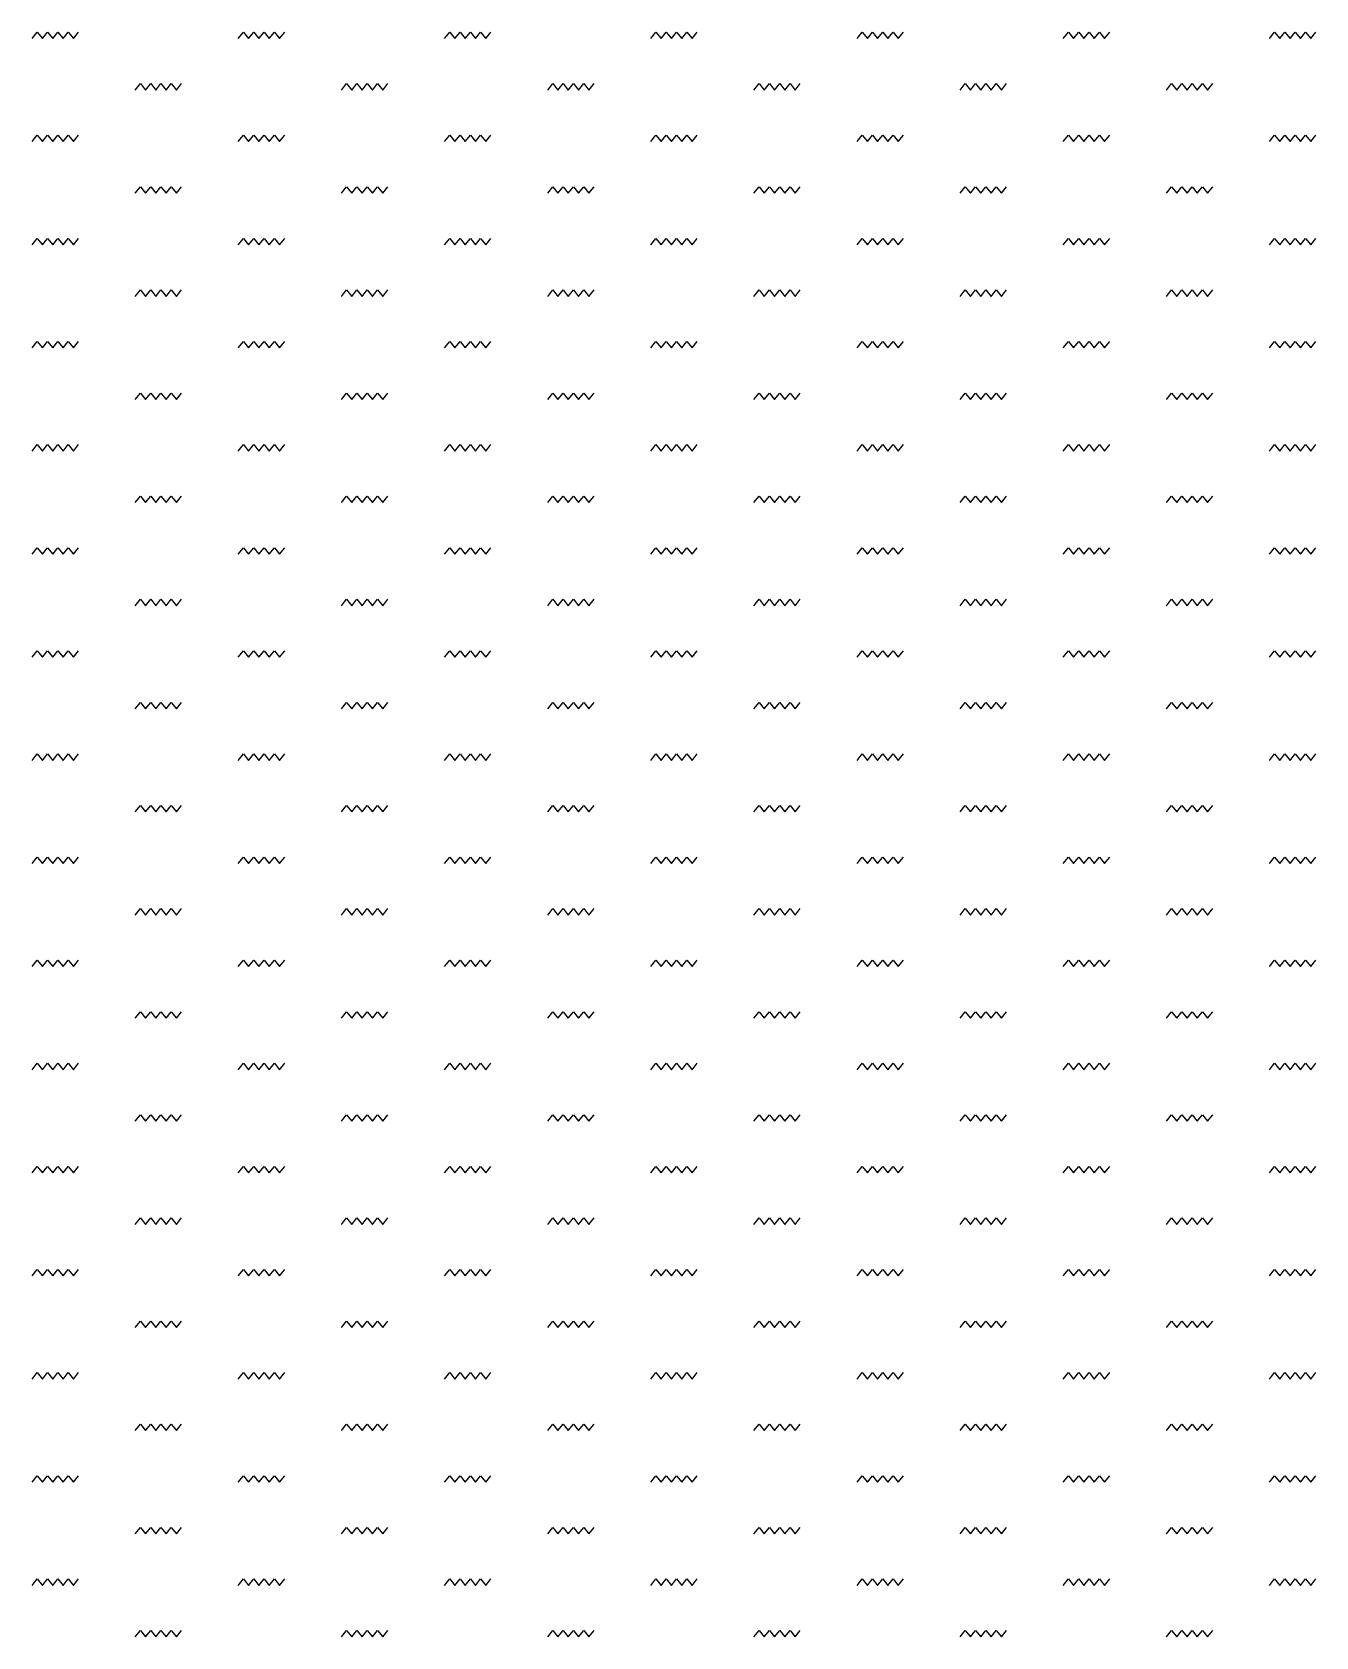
# Model space of a CAD drawing. Extents: x 0 to 1996, y -10 to 19965.
# Drawn here: x 1000 to 1996, y 8720 to 9965 of the extents above; entities that cross this region are included whole.
import ezdxf

# ---------------------------------------------------------------- set-up
doc = ezdxf.new("R2010")
doc.units = 0

msp = doc.modelspace()

# ---------------------------------------------------------------- linework, layer by layer
for points in [[(1000, 9960), (1004, 9965), (1008, 9960), (1012, 9965), (1016, 9960), (1020, 9965), (1024, 9960), (1028, 9965), (1032, 9960), (1036, 9965)], [(1160, 9960), (1164, 9965), (1168, 9960), (1172, 9965), (1176, 9960), (1180, 9965), (1184, 9960), (1188, 9965), (1192, 9960), (1196, 9965)], [(1320, 9960), (1324, 9965), (1328, 9960), (1332, 9965), (1336, 9960), (1340, 9965), (1344, 9960), (1348, 9965), (1352, 9960), (1356, 9965)], [(1480, 9960), (1484, 9965), (1488, 9960), (1492, 9965), (1496, 9960), (1500, 9965), (1504, 9960), (1508, 9965), (1512, 9960), (1516, 9965)], [(1640, 9960), (1644, 9965), (1648, 9960), (1652, 9965), (1656, 9960), (1660, 9965), (1664, 9960), (1668, 9965), (1672, 9960), (1676, 9965)], [(1800, 9960), (1804, 9965), (1808, 9960), (1812, 9965), (1816, 9960), (1820, 9965), (1824, 9960), (1828, 9965), (1832, 9960), (1836, 9965)], [(1960, 9960), (1964, 9965), (1968, 9960), (1972, 9965), (1976, 9960), (1980, 9965), (1984, 9960), (1988, 9965), (1992, 9960), (1996, 9965)], [(1080, 9920), (1084, 9925), (1088, 9920), (1092, 9925), (1096, 9920), (1100, 9925), (1104, 9920), (1108, 9925), (1112, 9920), (1116, 9925)], [(1240, 9920), (1244, 9925), (1248, 9920), (1252, 9925), (1256, 9920), (1260, 9925), (1264, 9920), (1268, 9925), (1272, 9920), (1276, 9925)], [(1400, 9920), (1404, 9925), (1408, 9920), (1412, 9925), (1416, 9920), (1420, 9925), (1424, 9920), (1428, 9925), (1432, 9920), (1436, 9925)], [(1560, 9920), (1564, 9925), (1568, 9920), (1572, 9925), (1576, 9920), (1580, 9925), (1584, 9920), (1588, 9925), (1592, 9920), (1596, 9925)], [(1720, 9920), (1724, 9925), (1728, 9920), (1732, 9925), (1736, 9920), (1740, 9925), (1744, 9920), (1748, 9925), (1752, 9920), (1756, 9925)], [(1880, 9920), (1884, 9925), (1888, 9920), (1892, 9925), (1896, 9920), (1900, 9925), (1904, 9920), (1908, 9925), (1912, 9920), (1916, 9925)], [(1000, 9880), (1004, 9885), (1008, 9880), (1012, 9885), (1016, 9880), (1020, 9885), (1024, 9880), (1028, 9885), (1032, 9880), (1036, 9885)], [(1160, 9880), (1164, 9885), (1168, 9880), (1172, 9885), (1176, 9880), (1180, 9885), (1184, 9880), (1188, 9885), (1192, 9880), (1196, 9885)], [(1320, 9880), (1324, 9885), (1328, 9880), (1332, 9885), (1336, 9880), (1340, 9885), (1344, 9880), (1348, 9885), (1352, 9880), (1356, 9885)], [(1480, 9880), (1484, 9885), (1488, 9880), (1492, 9885), (1496, 9880), (1500, 9885), (1504, 9880), (1508, 9885), (1512, 9880), (1516, 9885)], [(1640, 9880), (1644, 9885), (1648, 9880), (1652, 9885), (1656, 9880), (1660, 9885), (1664, 9880), (1668, 9885), (1672, 9880), (1676, 9885)], [(1800, 9880), (1804, 9885), (1808, 9880), (1812, 9885), (1816, 9880), (1820, 9885), (1824, 9880), (1828, 9885), (1832, 9880), (1836, 9885)], [(1960, 9880), (1964, 9885), (1968, 9880), (1972, 9885), (1976, 9880), (1980, 9885), (1984, 9880), (1988, 9885), (1992, 9880), (1996, 9885)], [(1080, 9840), (1084, 9845), (1088, 9840), (1092, 9845), (1096, 9840), (1100, 9845), (1104, 9840), (1108, 9845), (1112, 9840), (1116, 9845)], [(1240, 9840), (1244, 9845), (1248, 9840), (1252, 9845), (1256, 9840), (1260, 9845), (1264, 9840), (1268, 9845), (1272, 9840), (1276, 9845)], [(1400, 9840), (1404, 9845), (1408, 9840), (1412, 9845), (1416, 9840), (1420, 9845), (1424, 9840), (1428, 9845), (1432, 9840), (1436, 9845)], [(1560, 9840), (1564, 9845), (1568, 9840), (1572, 9845), (1576, 9840), (1580, 9845), (1584, 9840), (1588, 9845), (1592, 9840), (1596, 9845)], [(1720, 9840), (1724, 9845), (1728, 9840), (1732, 9845), (1736, 9840), (1740, 9845), (1744, 9840), (1748, 9845), (1752, 9840), (1756, 9845)], [(1880, 9840), (1884, 9845), (1888, 9840), (1892, 9845), (1896, 9840), (1900, 9845), (1904, 9840), (1908, 9845), (1912, 9840), (1916, 9845)], [(1000, 9800), (1004, 9805), (1008, 9800), (1012, 9805), (1016, 9800), (1020, 9805), (1024, 9800), (1028, 9805), (1032, 9800), (1036, 9805)], [(1160, 9800), (1164, 9805), (1168, 9800), (1172, 9805), (1176, 9800), (1180, 9805), (1184, 9800), (1188, 9805), (1192, 9800), (1196, 9805)], [(1320, 9800), (1324, 9805), (1328, 9800), (1332, 9805), (1336, 9800), (1340, 9805), (1344, 9800), (1348, 9805), (1352, 9800), (1356, 9805)], [(1480, 9800), (1484, 9805), (1488, 9800), (1492, 9805), (1496, 9800), (1500, 9805), (1504, 9800), (1508, 9805), (1512, 9800), (1516, 9805)], [(1640, 9800), (1644, 9805), (1648, 9800), (1652, 9805), (1656, 9800), (1660, 9805), (1664, 9800), (1668, 9805), (1672, 9800), (1676, 9805)], [(1800, 9800), (1804, 9805), (1808, 9800), (1812, 9805), (1816, 9800), (1820, 9805), (1824, 9800), (1828, 9805), (1832, 9800), (1836, 9805)], [(1960, 9800), (1964, 9805), (1968, 9800), (1972, 9805), (1976, 9800), (1980, 9805), (1984, 9800), (1988, 9805), (1992, 9800), (1996, 9805)], [(1080, 9760), (1084, 9765), (1088, 9760), (1092, 9765), (1096, 9760), (1100, 9765), (1104, 9760), (1108, 9765), (1112, 9760), (1116, 9765)], [(1240, 9760), (1244, 9765), (1248, 9760), (1252, 9765), (1256, 9760), (1260, 9765), (1264, 9760), (1268, 9765), (1272, 9760), (1276, 9765)], [(1400, 9760), (1404, 9765), (1408, 9760), (1412, 9765), (1416, 9760), (1420, 9765), (1424, 9760), (1428, 9765), (1432, 9760), (1436, 9765)], [(1560, 9760), (1564, 9765), (1568, 9760), (1572, 9765), (1576, 9760), (1580, 9765), (1584, 9760), (1588, 9765), (1592, 9760), (1596, 9765)], [(1720, 9760), (1724, 9765), (1728, 9760), (1732, 9765), (1736, 9760), (1740, 9765), (1744, 9760), (1748, 9765), (1752, 9760), (1756, 9765)], [(1880, 9760), (1884, 9765), (1888, 9760), (1892, 9765), (1896, 9760), (1900, 9765), (1904, 9760), (1908, 9765), (1912, 9760), (1916, 9765)], [(1000, 9720), (1004, 9725), (1008, 9720), (1012, 9725), (1016, 9720), (1020, 9725), (1024, 9720), (1028, 9725), (1032, 9720), (1036, 9725)], [(1160, 9720), (1164, 9725), (1168, 9720), (1172, 9725), (1176, 9720), (1180, 9725), (1184, 9720), (1188, 9725), (1192, 9720), (1196, 9725)], [(1320, 9720), (1324, 9725), (1328, 9720), (1332, 9725), (1336, 9720), (1340, 9725), (1344, 9720), (1348, 9725), (1352, 9720), (1356, 9725)], [(1480, 9720), (1484, 9725), (1488, 9720), (1492, 9725), (1496, 9720), (1500, 9725), (1504, 9720), (1508, 9725), (1512, 9720), (1516, 9725)], [(1640, 9720), (1644, 9725), (1648, 9720), (1652, 9725), (1656, 9720), (1660, 9725), (1664, 9720), (1668, 9725), (1672, 9720), (1676, 9725)], [(1800, 9720), (1804, 9725), (1808, 9720), (1812, 9725), (1816, 9720), (1820, 9725), (1824, 9720), (1828, 9725), (1832, 9720), (1836, 9725)], [(1960, 9720), (1964, 9725), (1968, 9720), (1972, 9725), (1976, 9720), (1980, 9725), (1984, 9720), (1988, 9725), (1992, 9720), (1996, 9725)], [(1080, 9680), (1084, 9685), (1088, 9680), (1092, 9685), (1096, 9680), (1100, 9685), (1104, 9680), (1108, 9685), (1112, 9680), (1116, 9685)], [(1240, 9680), (1244, 9685), (1248, 9680), (1252, 9685), (1256, 9680), (1260, 9685), (1264, 9680), (1268, 9685), (1272, 9680), (1276, 9685)], [(1400, 9680), (1404, 9685), (1408, 9680), (1412, 9685), (1416, 9680), (1420, 9685), (1424, 9680), (1428, 9685), (1432, 9680), (1436, 9685)], [(1560, 9680), (1564, 9685), (1568, 9680), (1572, 9685), (1576, 9680), (1580, 9685), (1584, 9680), (1588, 9685), (1592, 9680), (1596, 9685)], [(1720, 9680), (1724, 9685), (1728, 9680), (1732, 9685), (1736, 9680), (1740, 9685), (1744, 9680), (1748, 9685), (1752, 9680), (1756, 9685)], [(1880, 9680), (1884, 9685), (1888, 9680), (1892, 9685), (1896, 9680), (1900, 9685), (1904, 9680), (1908, 9685), (1912, 9680), (1916, 9685)], [(1000, 9640), (1004, 9645), (1008, 9640), (1012, 9645), (1016, 9640), (1020, 9645), (1024, 9640), (1028, 9645), (1032, 9640), (1036, 9645)], [(1160, 9640), (1164, 9645), (1168, 9640), (1172, 9645), (1176, 9640), (1180, 9645), (1184, 9640), (1188, 9645), (1192, 9640), (1196, 9645)], [(1320, 9640), (1324, 9645), (1328, 9640), (1332, 9645), (1336, 9640), (1340, 9645), (1344, 9640), (1348, 9645), (1352, 9640), (1356, 9645)], [(1480, 9640), (1484, 9645), (1488, 9640), (1492, 9645), (1496, 9640), (1500, 9645), (1504, 9640), (1508, 9645), (1512, 9640), (1516, 9645)], [(1640, 9640), (1644, 9645), (1648, 9640), (1652, 9645), (1656, 9640), (1660, 9645), (1664, 9640), (1668, 9645), (1672, 9640), (1676, 9645)], [(1800, 9640), (1804, 9645), (1808, 9640), (1812, 9645), (1816, 9640), (1820, 9645), (1824, 9640), (1828, 9645), (1832, 9640), (1836, 9645)], [(1960, 9640), (1964, 9645), (1968, 9640), (1972, 9645), (1976, 9640), (1980, 9645), (1984, 9640), (1988, 9645), (1992, 9640), (1996, 9645)], [(1080, 9600), (1084, 9605), (1088, 9600), (1092, 9605), (1096, 9600), (1100, 9605), (1104, 9600), (1108, 9605), (1112, 9600), (1116, 9605)], [(1240, 9600), (1244, 9605), (1248, 9600), (1252, 9605), (1256, 9600), (1260, 9605), (1264, 9600), (1268, 9605), (1272, 9600), (1276, 9605)], [(1400, 9600), (1404, 9605), (1408, 9600), (1412, 9605), (1416, 9600), (1420, 9605), (1424, 9600), (1428, 9605), (1432, 9600), (1436, 9605)], [(1560, 9600), (1564, 9605), (1568, 9600), (1572, 9605), (1576, 9600), (1580, 9605), (1584, 9600), (1588, 9605), (1592, 9600), (1596, 9605)], [(1720, 9600), (1724, 9605), (1728, 9600), (1732, 9605), (1736, 9600), (1740, 9605), (1744, 9600), (1748, 9605), (1752, 9600), (1756, 9605)], [(1880, 9600), (1884, 9605), (1888, 9600), (1892, 9605), (1896, 9600), (1900, 9605), (1904, 9600), (1908, 9605), (1912, 9600), (1916, 9605)], [(1000, 9560), (1004, 9565), (1008, 9560), (1012, 9565), (1016, 9560), (1020, 9565), (1024, 9560), (1028, 9565), (1032, 9560), (1036, 9565)], [(1160, 9560), (1164, 9565), (1168, 9560), (1172, 9565), (1176, 9560), (1180, 9565), (1184, 9560), (1188, 9565), (1192, 9560), (1196, 9565)], [(1320, 9560), (1324, 9565), (1328, 9560), (1332, 9565), (1336, 9560), (1340, 9565), (1344, 9560), (1348, 9565), (1352, 9560), (1356, 9565)], [(1480, 9560), (1484, 9565), (1488, 9560), (1492, 9565), (1496, 9560), (1500, 9565), (1504, 9560), (1508, 9565), (1512, 9560), (1516, 9565)], [(1640, 9560), (1644, 9565), (1648, 9560), (1652, 9565), (1656, 9560), (1660, 9565), (1664, 9560), (1668, 9565), (1672, 9560), (1676, 9565)], [(1800, 9560), (1804, 9565), (1808, 9560), (1812, 9565), (1816, 9560), (1820, 9565), (1824, 9560), (1828, 9565), (1832, 9560), (1836, 9565)], [(1960, 9560), (1964, 9565), (1968, 9560), (1972, 9565), (1976, 9560), (1980, 9565), (1984, 9560), (1988, 9565), (1992, 9560), (1996, 9565)], [(1080, 9520), (1084, 9525), (1088, 9520), (1092, 9525), (1096, 9520), (1100, 9525), (1104, 9520), (1108, 9525), (1112, 9520), (1116, 9525)], [(1240, 9520), (1244, 9525), (1248, 9520), (1252, 9525), (1256, 9520), (1260, 9525), (1264, 9520), (1268, 9525), (1272, 9520), (1276, 9525)], [(1400, 9520), (1404, 9525), (1408, 9520), (1412, 9525), (1416, 9520), (1420, 9525), (1424, 9520), (1428, 9525), (1432, 9520), (1436, 9525)], [(1560, 9520), (1564, 9525), (1568, 9520), (1572, 9525), (1576, 9520), (1580, 9525), (1584, 9520), (1588, 9525), (1592, 9520), (1596, 9525)], [(1720, 9520), (1724, 9525), (1728, 9520), (1732, 9525), (1736, 9520), (1740, 9525), (1744, 9520), (1748, 9525), (1752, 9520), (1756, 9525)], [(1880, 9520), (1884, 9525), (1888, 9520), (1892, 9525), (1896, 9520), (1900, 9525), (1904, 9520), (1908, 9525), (1912, 9520), (1916, 9525)], [(1000, 9480), (1004, 9485), (1008, 9480), (1012, 9485), (1016, 9480), (1020, 9485), (1024, 9480), (1028, 9485), (1032, 9480), (1036, 9485)], [(1160, 9480), (1164, 9485), (1168, 9480), (1172, 9485), (1176, 9480), (1180, 9485), (1184, 9480), (1188, 9485), (1192, 9480), (1196, 9485)], [(1320, 9480), (1324, 9485), (1328, 9480), (1332, 9485), (1336, 9480), (1340, 9485), (1344, 9480), (1348, 9485), (1352, 9480), (1356, 9485)], [(1480, 9480), (1484, 9485), (1488, 9480), (1492, 9485), (1496, 9480), (1500, 9485), (1504, 9480), (1508, 9485), (1512, 9480), (1516, 9485)], [(1640, 9480), (1644, 9485), (1648, 9480), (1652, 9485), (1656, 9480), (1660, 9485), (1664, 9480), (1668, 9485), (1672, 9480), (1676, 9485)], [(1800, 9480), (1804, 9485), (1808, 9480), (1812, 9485), (1816, 9480), (1820, 9485), (1824, 9480), (1828, 9485), (1832, 9480), (1836, 9485)], [(1960, 9480), (1964, 9485), (1968, 9480), (1972, 9485), (1976, 9480), (1980, 9485), (1984, 9480), (1988, 9485), (1992, 9480), (1996, 9485)], [(1080, 9440), (1084, 9445), (1088, 9440), (1092, 9445), (1096, 9440), (1100, 9445), (1104, 9440), (1108, 9445), (1112, 9440), (1116, 9445)], [(1240, 9440), (1244, 9445), (1248, 9440), (1252, 9445), (1256, 9440), (1260, 9445), (1264, 9440), (1268, 9445), (1272, 9440), (1276, 9445)], [(1400, 9440), (1404, 9445), (1408, 9440), (1412, 9445), (1416, 9440), (1420, 9445), (1424, 9440), (1428, 9445), (1432, 9440), (1436, 9445)], [(1560, 9440), (1564, 9445), (1568, 9440), (1572, 9445), (1576, 9440), (1580, 9445), (1584, 9440), (1588, 9445), (1592, 9440), (1596, 9445)], [(1720, 9440), (1724, 9445), (1728, 9440), (1732, 9445), (1736, 9440), (1740, 9445), (1744, 9440), (1748, 9445), (1752, 9440), (1756, 9445)], [(1880, 9440), (1884, 9445), (1888, 9440), (1892, 9445), (1896, 9440), (1900, 9445), (1904, 9440), (1908, 9445), (1912, 9440), (1916, 9445)], [(1000, 9400), (1004, 9405), (1008, 9400), (1012, 9405), (1016, 9400), (1020, 9405), (1024, 9400), (1028, 9405), (1032, 9400), (1036, 9405)], [(1160, 9400), (1164, 9405), (1168, 9400), (1172, 9405), (1176, 9400), (1180, 9405), (1184, 9400), (1188, 9405), (1192, 9400), (1196, 9405)], [(1320, 9400), (1324, 9405), (1328, 9400), (1332, 9405), (1336, 9400), (1340, 9405), (1344, 9400), (1348, 9405), (1352, 9400), (1356, 9405)], [(1480, 9400), (1484, 9405), (1488, 9400), (1492, 9405), (1496, 9400), (1500, 9405), (1504, 9400), (1508, 9405), (1512, 9400), (1516, 9405)], [(1640, 9400), (1644, 9405), (1648, 9400), (1652, 9405), (1656, 9400), (1660, 9405), (1664, 9400), (1668, 9405), (1672, 9400), (1676, 9405)], [(1800, 9400), (1804, 9405), (1808, 9400), (1812, 9405), (1816, 9400), (1820, 9405), (1824, 9400), (1828, 9405), (1832, 9400), (1836, 9405)], [(1960, 9400), (1964, 9405), (1968, 9400), (1972, 9405), (1976, 9400), (1980, 9405), (1984, 9400), (1988, 9405), (1992, 9400), (1996, 9405)], [(1080, 9360), (1084, 9365), (1088, 9360), (1092, 9365), (1096, 9360), (1100, 9365), (1104, 9360), (1108, 9365), (1112, 9360), (1116, 9365)], [(1240, 9360), (1244, 9365), (1248, 9360), (1252, 9365), (1256, 9360), (1260, 9365), (1264, 9360), (1268, 9365), (1272, 9360), (1276, 9365)], [(1400, 9360), (1404, 9365), (1408, 9360), (1412, 9365), (1416, 9360), (1420, 9365), (1424, 9360), (1428, 9365), (1432, 9360), (1436, 9365)], [(1560, 9360), (1564, 9365), (1568, 9360), (1572, 9365), (1576, 9360), (1580, 9365), (1584, 9360), (1588, 9365), (1592, 9360), (1596, 9365)], [(1720, 9360), (1724, 9365), (1728, 9360), (1732, 9365), (1736, 9360), (1740, 9365), (1744, 9360), (1748, 9365), (1752, 9360), (1756, 9365)], [(1880, 9360), (1884, 9365), (1888, 9360), (1892, 9365), (1896, 9360), (1900, 9365), (1904, 9360), (1908, 9365), (1912, 9360), (1916, 9365)], [(1000, 9320), (1004, 9325), (1008, 9320), (1012, 9325), (1016, 9320), (1020, 9325), (1024, 9320), (1028, 9325), (1032, 9320), (1036, 9325)], [(1160, 9320), (1164, 9325), (1168, 9320), (1172, 9325), (1176, 9320), (1180, 9325), (1184, 9320), (1188, 9325), (1192, 9320), (1196, 9325)], [(1320, 9320), (1324, 9325), (1328, 9320), (1332, 9325), (1336, 9320), (1340, 9325), (1344, 9320), (1348, 9325), (1352, 9320), (1356, 9325)], [(1480, 9320), (1484, 9325), (1488, 9320), (1492, 9325), (1496, 9320), (1500, 9325), (1504, 9320), (1508, 9325), (1512, 9320), (1516, 9325)], [(1640, 9320), (1644, 9325), (1648, 9320), (1652, 9325), (1656, 9320), (1660, 9325), (1664, 9320), (1668, 9325), (1672, 9320), (1676, 9325)], [(1800, 9320), (1804, 9325), (1808, 9320), (1812, 9325), (1816, 9320), (1820, 9325), (1824, 9320), (1828, 9325), (1832, 9320), (1836, 9325)], [(1960, 9320), (1964, 9325), (1968, 9320), (1972, 9325), (1976, 9320), (1980, 9325), (1984, 9320), (1988, 9325), (1992, 9320), (1996, 9325)], [(1080, 9280), (1084, 9285), (1088, 9280), (1092, 9285), (1096, 9280), (1100, 9285), (1104, 9280), (1108, 9285), (1112, 9280), (1116, 9285)], [(1240, 9280), (1244, 9285), (1248, 9280), (1252, 9285), (1256, 9280), (1260, 9285), (1264, 9280), (1268, 9285), (1272, 9280), (1276, 9285)], [(1400, 9280), (1404, 9285), (1408, 9280), (1412, 9285), (1416, 9280), (1420, 9285), (1424, 9280), (1428, 9285), (1432, 9280), (1436, 9285)], [(1560, 9280), (1564, 9285), (1568, 9280), (1572, 9285), (1576, 9280), (1580, 9285), (1584, 9280), (1588, 9285), (1592, 9280), (1596, 9285)], [(1720, 9280), (1724, 9285), (1728, 9280), (1732, 9285), (1736, 9280), (1740, 9285), (1744, 9280), (1748, 9285), (1752, 9280), (1756, 9285)], [(1880, 9280), (1884, 9285), (1888, 9280), (1892, 9285), (1896, 9280), (1900, 9285), (1904, 9280), (1908, 9285), (1912, 9280), (1916, 9285)], [(1000, 9240), (1004, 9245), (1008, 9240), (1012, 9245), (1016, 9240), (1020, 9245), (1024, 9240), (1028, 9245), (1032, 9240), (1036, 9245)], [(1160, 9240), (1164, 9245), (1168, 9240), (1172, 9245), (1176, 9240), (1180, 9245), (1184, 9240), (1188, 9245), (1192, 9240), (1196, 9245)], [(1320, 9240), (1324, 9245), (1328, 9240), (1332, 9245), (1336, 9240), (1340, 9245), (1344, 9240), (1348, 9245), (1352, 9240), (1356, 9245)], [(1480, 9240), (1484, 9245), (1488, 9240), (1492, 9245), (1496, 9240), (1500, 9245), (1504, 9240), (1508, 9245), (1512, 9240), (1516, 9245)], [(1640, 9240), (1644, 9245), (1648, 9240), (1652, 9245), (1656, 9240), (1660, 9245), (1664, 9240), (1668, 9245), (1672, 9240), (1676, 9245)], [(1800, 9240), (1804, 9245), (1808, 9240), (1812, 9245), (1816, 9240), (1820, 9245), (1824, 9240), (1828, 9245), (1832, 9240), (1836, 9245)], [(1960, 9240), (1964, 9245), (1968, 9240), (1972, 9245), (1976, 9240), (1980, 9245), (1984, 9240), (1988, 9245), (1992, 9240), (1996, 9245)], [(1080, 9200), (1084, 9205), (1088, 9200), (1092, 9205), (1096, 9200), (1100, 9205), (1104, 9200), (1108, 9205), (1112, 9200), (1116, 9205)], [(1240, 9200), (1244, 9205), (1248, 9200), (1252, 9205), (1256, 9200), (1260, 9205), (1264, 9200), (1268, 9205), (1272, 9200), (1276, 9205)], [(1400, 9200), (1404, 9205), (1408, 9200), (1412, 9205), (1416, 9200), (1420, 9205), (1424, 9200), (1428, 9205), (1432, 9200), (1436, 9205)], [(1560, 9200), (1564, 9205), (1568, 9200), (1572, 9205), (1576, 9200), (1580, 9205), (1584, 9200), (1588, 9205), (1592, 9200), (1596, 9205)], [(1720, 9200), (1724, 9205), (1728, 9200), (1732, 9205), (1736, 9200), (1740, 9205), (1744, 9200), (1748, 9205), (1752, 9200), (1756, 9205)], [(1880, 9200), (1884, 9205), (1888, 9200), (1892, 9205), (1896, 9200), (1900, 9205), (1904, 9200), (1908, 9205), (1912, 9200), (1916, 9205)], [(1000, 9160), (1004, 9165), (1008, 9160), (1012, 9165), (1016, 9160), (1020, 9165), (1024, 9160), (1028, 9165), (1032, 9160), (1036, 9165)], [(1160, 9160), (1164, 9165), (1168, 9160), (1172, 9165), (1176, 9160), (1180, 9165), (1184, 9160), (1188, 9165), (1192, 9160), (1196, 9165)], [(1320, 9160), (1324, 9165), (1328, 9160), (1332, 9165), (1336, 9160), (1340, 9165), (1344, 9160), (1348, 9165), (1352, 9160), (1356, 9165)], [(1480, 9160), (1484, 9165), (1488, 9160), (1492, 9165), (1496, 9160), (1500, 9165), (1504, 9160), (1508, 9165), (1512, 9160), (1516, 9165)], [(1640, 9160), (1644, 9165), (1648, 9160), (1652, 9165), (1656, 9160), (1660, 9165), (1664, 9160), (1668, 9165), (1672, 9160), (1676, 9165)], [(1800, 9160), (1804, 9165), (1808, 9160), (1812, 9165), (1816, 9160), (1820, 9165), (1824, 9160), (1828, 9165), (1832, 9160), (1836, 9165)], [(1960, 9160), (1964, 9165), (1968, 9160), (1972, 9165), (1976, 9160), (1980, 9165), (1984, 9160), (1988, 9165), (1992, 9160), (1996, 9165)], [(1080, 9120), (1084, 9125), (1088, 9120), (1092, 9125), (1096, 9120), (1100, 9125), (1104, 9120), (1108, 9125), (1112, 9120), (1116, 9125)], [(1240, 9120), (1244, 9125), (1248, 9120), (1252, 9125), (1256, 9120), (1260, 9125), (1264, 9120), (1268, 9125), (1272, 9120), (1276, 9125)], [(1400, 9120), (1404, 9125), (1408, 9120), (1412, 9125), (1416, 9120), (1420, 9125), (1424, 9120), (1428, 9125), (1432, 9120), (1436, 9125)], [(1560, 9120), (1564, 9125), (1568, 9120), (1572, 9125), (1576, 9120), (1580, 9125), (1584, 9120), (1588, 9125), (1592, 9120), (1596, 9125)], [(1720, 9120), (1724, 9125), (1728, 9120), (1732, 9125), (1736, 9120), (1740, 9125), (1744, 9120), (1748, 9125), (1752, 9120), (1756, 9125)], [(1880, 9120), (1884, 9125), (1888, 9120), (1892, 9125), (1896, 9120), (1900, 9125), (1904, 9120), (1908, 9125), (1912, 9120), (1916, 9125)], [(1000, 9080), (1004, 9085), (1008, 9080), (1012, 9085), (1016, 9080), (1020, 9085), (1024, 9080), (1028, 9085), (1032, 9080), (1036, 9085)], [(1160, 9080), (1164, 9085), (1168, 9080), (1172, 9085), (1176, 9080), (1180, 9085), (1184, 9080), (1188, 9085), (1192, 9080), (1196, 9085)], [(1320, 9080), (1324, 9085), (1328, 9080), (1332, 9085), (1336, 9080), (1340, 9085), (1344, 9080), (1348, 9085), (1352, 9080), (1356, 9085)], [(1480, 9080), (1484, 9085), (1488, 9080), (1492, 9085), (1496, 9080), (1500, 9085), (1504, 9080), (1508, 9085), (1512, 9080), (1516, 9085)], [(1640, 9080), (1644, 9085), (1648, 9080), (1652, 9085), (1656, 9080), (1660, 9085), (1664, 9080), (1668, 9085), (1672, 9080), (1676, 9085)], [(1800, 9080), (1804, 9085), (1808, 9080), (1812, 9085), (1816, 9080), (1820, 9085), (1824, 9080), (1828, 9085), (1832, 9080), (1836, 9085)], [(1960, 9080), (1964, 9085), (1968, 9080), (1972, 9085), (1976, 9080), (1980, 9085), (1984, 9080), (1988, 9085), (1992, 9080), (1996, 9085)], [(1080, 9040), (1084, 9045), (1088, 9040), (1092, 9045), (1096, 9040), (1100, 9045), (1104, 9040), (1108, 9045), (1112, 9040), (1116, 9045)], [(1240, 9040), (1244, 9045), (1248, 9040), (1252, 9045), (1256, 9040), (1260, 9045), (1264, 9040), (1268, 9045), (1272, 9040), (1276, 9045)], [(1400, 9040), (1404, 9045), (1408, 9040), (1412, 9045), (1416, 9040), (1420, 9045), (1424, 9040), (1428, 9045), (1432, 9040), (1436, 9045)], [(1560, 9040), (1564, 9045), (1568, 9040), (1572, 9045), (1576, 9040), (1580, 9045), (1584, 9040), (1588, 9045), (1592, 9040), (1596, 9045)], [(1720, 9040), (1724, 9045), (1728, 9040), (1732, 9045), (1736, 9040), (1740, 9045), (1744, 9040), (1748, 9045), (1752, 9040), (1756, 9045)], [(1880, 9040), (1884, 9045), (1888, 9040), (1892, 9045), (1896, 9040), (1900, 9045), (1904, 9040), (1908, 9045), (1912, 9040), (1916, 9045)], [(1000, 9000), (1004, 9005), (1008, 9000), (1012, 9005), (1016, 9000), (1020, 9005), (1024, 9000), (1028, 9005), (1032, 9000), (1036, 9005)], [(1160, 9000), (1164, 9005), (1168, 9000), (1172, 9005), (1176, 9000), (1180, 9005), (1184, 9000), (1188, 9005), (1192, 9000), (1196, 9005)], [(1320, 9000), (1324, 9005), (1328, 9000), (1332, 9005), (1336, 9000), (1340, 9005), (1344, 9000), (1348, 9005), (1352, 9000), (1356, 9005)], [(1480, 9000), (1484, 9005), (1488, 9000), (1492, 9005), (1496, 9000), (1500, 9005), (1504, 9000), (1508, 9005), (1512, 9000), (1516, 9005)], [(1640, 9000), (1644, 9005), (1648, 9000), (1652, 9005), (1656, 9000), (1660, 9005), (1664, 9000), (1668, 9005), (1672, 9000), (1676, 9005)], [(1800, 9000), (1804, 9005), (1808, 9000), (1812, 9005), (1816, 9000), (1820, 9005), (1824, 9000), (1828, 9005), (1832, 9000), (1836, 9005)], [(1960, 9000), (1964, 9005), (1968, 9000), (1972, 9005), (1976, 9000), (1980, 9005), (1984, 9000), (1988, 9005), (1992, 9000), (1996, 9005)], [(1080, 8960), (1084, 8965), (1088, 8960), (1092, 8965), (1096, 8960), (1100, 8965), (1104, 8960), (1108, 8965), (1112, 8960), (1116, 8965)], [(1240, 8960), (1244, 8965), (1248, 8960), (1252, 8965), (1256, 8960), (1260, 8965), (1264, 8960), (1268, 8965), (1272, 8960), (1276, 8965)], [(1400, 8960), (1404, 8965), (1408, 8960), (1412, 8965), (1416, 8960), (1420, 8965), (1424, 8960), (1428, 8965), (1432, 8960), (1436, 8965)], [(1560, 8960), (1564, 8965), (1568, 8960), (1572, 8965), (1576, 8960), (1580, 8965), (1584, 8960), (1588, 8965), (1592, 8960), (1596, 8965)], [(1720, 8960), (1724, 8965), (1728, 8960), (1732, 8965), (1736, 8960), (1740, 8965), (1744, 8960), (1748, 8965), (1752, 8960), (1756, 8965)], [(1880, 8960), (1884, 8965), (1888, 8960), (1892, 8965), (1896, 8960), (1900, 8965), (1904, 8960), (1908, 8965), (1912, 8960), (1916, 8965)], [(1000, 8920), (1004, 8925), (1008, 8920), (1012, 8925), (1016, 8920), (1020, 8925), (1024, 8920), (1028, 8925), (1032, 8920), (1036, 8925)], [(1160, 8920), (1164, 8925), (1168, 8920), (1172, 8925), (1176, 8920), (1180, 8925), (1184, 8920), (1188, 8925), (1192, 8920), (1196, 8925)], [(1320, 8920), (1324, 8925), (1328, 8920), (1332, 8925), (1336, 8920), (1340, 8925), (1344, 8920), (1348, 8925), (1352, 8920), (1356, 8925)], [(1480, 8920), (1484, 8925), (1488, 8920), (1492, 8925), (1496, 8920), (1500, 8925), (1504, 8920), (1508, 8925), (1512, 8920), (1516, 8925)], [(1640, 8920), (1644, 8925), (1648, 8920), (1652, 8925), (1656, 8920), (1660, 8925), (1664, 8920), (1668, 8925), (1672, 8920), (1676, 8925)], [(1800, 8920), (1804, 8925), (1808, 8920), (1812, 8925), (1816, 8920), (1820, 8925), (1824, 8920), (1828, 8925), (1832, 8920), (1836, 8925)], [(1960, 8920), (1964, 8925), (1968, 8920), (1972, 8925), (1976, 8920), (1980, 8925), (1984, 8920), (1988, 8925), (1992, 8920), (1996, 8925)], [(1080, 8880), (1084, 8885), (1088, 8880), (1092, 8885), (1096, 8880), (1100, 8885), (1104, 8880), (1108, 8885), (1112, 8880), (1116, 8885)], [(1240, 8880), (1244, 8885), (1248, 8880), (1252, 8885), (1256, 8880), (1260, 8885), (1264, 8880), (1268, 8885), (1272, 8880), (1276, 8885)], [(1400, 8880), (1404, 8885), (1408, 8880), (1412, 8885), (1416, 8880), (1420, 8885), (1424, 8880), (1428, 8885), (1432, 8880), (1436, 8885)], [(1560, 8880), (1564, 8885), (1568, 8880), (1572, 8885), (1576, 8880), (1580, 8885), (1584, 8880), (1588, 8885), (1592, 8880), (1596, 8885)], [(1720, 8880), (1724, 8885), (1728, 8880), (1732, 8885), (1736, 8880), (1740, 8885), (1744, 8880), (1748, 8885), (1752, 8880), (1756, 8885)], [(1880, 8880), (1884, 8885), (1888, 8880), (1892, 8885), (1896, 8880), (1900, 8885), (1904, 8880), (1908, 8885), (1912, 8880), (1916, 8885)], [(1000, 8840), (1004, 8845), (1008, 8840), (1012, 8845), (1016, 8840), (1020, 8845), (1024, 8840), (1028, 8845), (1032, 8840), (1036, 8845)], [(1160, 8840), (1164, 8845), (1168, 8840), (1172, 8845), (1176, 8840), (1180, 8845), (1184, 8840), (1188, 8845), (1192, 8840), (1196, 8845)], [(1320, 8840), (1324, 8845), (1328, 8840), (1332, 8845), (1336, 8840), (1340, 8845), (1344, 8840), (1348, 8845), (1352, 8840), (1356, 8845)], [(1480, 8840), (1484, 8845), (1488, 8840), (1492, 8845), (1496, 8840), (1500, 8845), (1504, 8840), (1508, 8845), (1512, 8840), (1516, 8845)], [(1640, 8840), (1644, 8845), (1648, 8840), (1652, 8845), (1656, 8840), (1660, 8845), (1664, 8840), (1668, 8845), (1672, 8840), (1676, 8845)], [(1800, 8840), (1804, 8845), (1808, 8840), (1812, 8845), (1816, 8840), (1820, 8845), (1824, 8840), (1828, 8845), (1832, 8840), (1836, 8845)], [(1960, 8840), (1964, 8845), (1968, 8840), (1972, 8845), (1976, 8840), (1980, 8845), (1984, 8840), (1988, 8845), (1992, 8840), (1996, 8845)], [(1080, 8800), (1084, 8805), (1088, 8800), (1092, 8805), (1096, 8800), (1100, 8805), (1104, 8800), (1108, 8805), (1112, 8800), (1116, 8805)], [(1240, 8800), (1244, 8805), (1248, 8800), (1252, 8805), (1256, 8800), (1260, 8805), (1264, 8800), (1268, 8805), (1272, 8800), (1276, 8805)], [(1400, 8800), (1404, 8805), (1408, 8800), (1412, 8805), (1416, 8800), (1420, 8805), (1424, 8800), (1428, 8805), (1432, 8800), (1436, 8805)], [(1560, 8800), (1564, 8805), (1568, 8800), (1572, 8805), (1576, 8800), (1580, 8805), (1584, 8800), (1588, 8805), (1592, 8800), (1596, 8805)], [(1720, 8800), (1724, 8805), (1728, 8800), (1732, 8805), (1736, 8800), (1740, 8805), (1744, 8800), (1748, 8805), (1752, 8800), (1756, 8805)], [(1880, 8800), (1884, 8805), (1888, 8800), (1892, 8805), (1896, 8800), (1900, 8805), (1904, 8800), (1908, 8805), (1912, 8800), (1916, 8805)], [(1000, 8760), (1004, 8765), (1008, 8760), (1012, 8765), (1016, 8760), (1020, 8765), (1024, 8760), (1028, 8765), (1032, 8760), (1036, 8765)], [(1160, 8760), (1164, 8765), (1168, 8760), (1172, 8765), (1176, 8760), (1180, 8765), (1184, 8760), (1188, 8765), (1192, 8760), (1196, 8765)], [(1320, 8760), (1324, 8765), (1328, 8760), (1332, 8765), (1336, 8760), (1340, 8765), (1344, 8760), (1348, 8765), (1352, 8760), (1356, 8765)], [(1480, 8760), (1484, 8765), (1488, 8760), (1492, 8765), (1496, 8760), (1500, 8765), (1504, 8760), (1508, 8765), (1512, 8760), (1516, 8765)], [(1640, 8760), (1644, 8765), (1648, 8760), (1652, 8765), (1656, 8760), (1660, 8765), (1664, 8760), (1668, 8765), (1672, 8760), (1676, 8765)], [(1800, 8760), (1804, 8765), (1808, 8760), (1812, 8765), (1816, 8760), (1820, 8765), (1824, 8760), (1828, 8765), (1832, 8760), (1836, 8765)], [(1960, 8760), (1964, 8765), (1968, 8760), (1972, 8765), (1976, 8760), (1980, 8765), (1984, 8760), (1988, 8765), (1992, 8760), (1996, 8765)], [(1080, 8720), (1084, 8725), (1088, 8720), (1092, 8725), (1096, 8720), (1100, 8725), (1104, 8720), (1108, 8725), (1112, 8720), (1116, 8725)], [(1240, 8720), (1244, 8725), (1248, 8720), (1252, 8725), (1256, 8720), (1260, 8725), (1264, 8720), (1268, 8725), (1272, 8720), (1276, 8725)], [(1400, 8720), (1404, 8725), (1408, 8720), (1412, 8725), (1416, 8720), (1420, 8725), (1424, 8720), (1428, 8725), (1432, 8720), (1436, 8725)], [(1560, 8720), (1564, 8725), (1568, 8720), (1572, 8725), (1576, 8720), (1580, 8725), (1584, 8720), (1588, 8725), (1592, 8720), (1596, 8725)], [(1720, 8720), (1724, 8725), (1728, 8720), (1732, 8725), (1736, 8720), (1740, 8725), (1744, 8720), (1748, 8725), (1752, 8720), (1756, 8725)], [(1880, 8720), (1884, 8725), (1888, 8720), (1892, 8725), (1896, 8720), (1900, 8725), (1904, 8720), (1908, 8725), (1912, 8720), (1916, 8725)]]:
    msp.add_lwpolyline(points)

doc.saveas('drawing.dxf')
